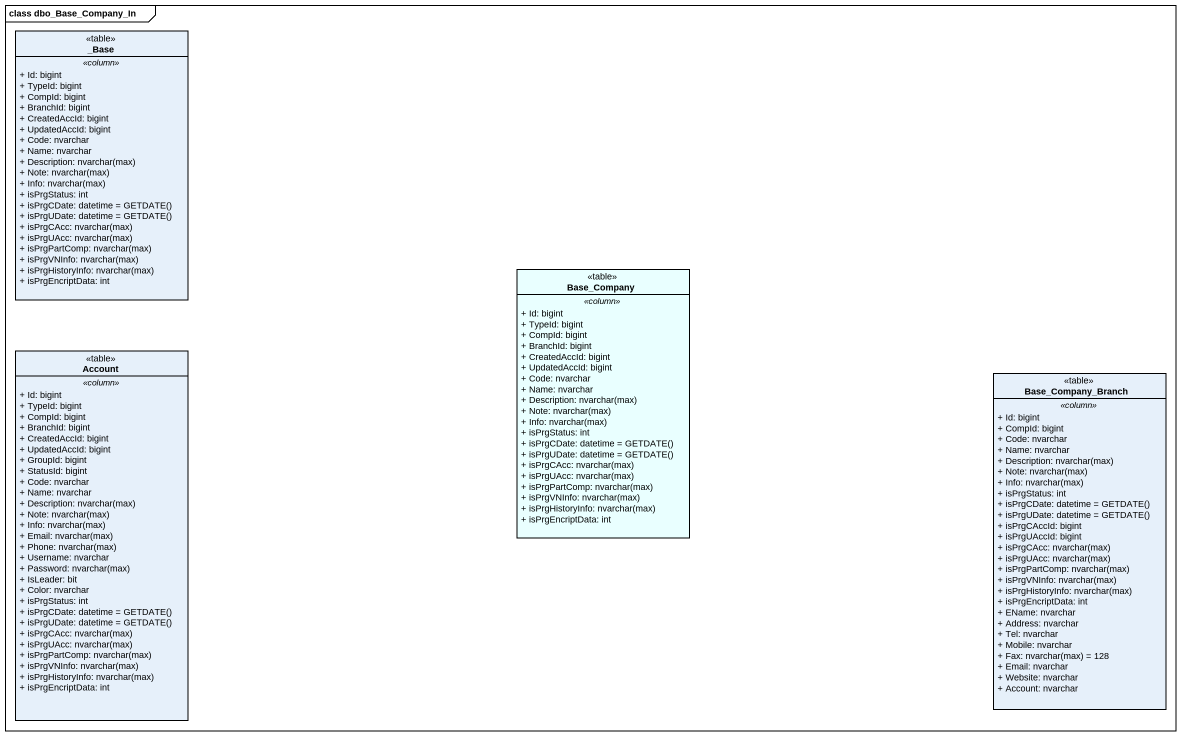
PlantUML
@startuml
mainframe class dbo_Base_Company_In
hide circle
hide empty members
skinparam classAttributeIconSize 0
class "_Base" as Base <<table>> {
  .. <<column>> ..
  + Id: bigint
  + TypeId: bigint
  + CompId: bigint
  + BranchId: bigint
  + CreatedAccId: bigint
  + UpdatedAccId: bigint
  + Code: nvarchar
  + Name: nvarchar
  {field} + Description: nvarchar(max)
  {field} + Note: nvarchar(max)
  {field} + Info: nvarchar(max)
  + isPrgStatus: int
  {field} + isPrgCDate: datetime = GETDATE()
  {field} + isPrgUDate: datetime = GETDATE()
  {field} + isPrgCAcc: nvarchar(max)
  {field} + isPrgUAcc: nvarchar(max)
  {field} + isPrgPartComp: nvarchar(max)
  {field} + isPrgVNInfo: nvarchar(max)
  {field} + isPrgHistoryInfo: nvarchar(max)
  + isPrgEncriptData: int
}
class Base_Company <<table>> #E9FFFF {
  .. <<column>> ..
  + Id: bigint
  + TypeId: bigint
  + CompId: bigint
  + BranchId: bigint
  + CreatedAccId: bigint
  + UpdatedAccId: bigint
  + Code: nvarchar
  + Name: nvarchar
  {field} + Description: nvarchar(max)
  {field} + Note: nvarchar(max)
  {field} + Info: nvarchar(max)
  + isPrgStatus: int
  {field} + isPrgCDate: datetime = GETDATE()
  {field} + isPrgUDate: datetime = GETDATE()
  {field} + isPrgCAcc: nvarchar(max)
  {field} + isPrgUAcc: nvarchar(max)
  {field} + isPrgPartComp: nvarchar(max)
  {field} + isPrgVNInfo: nvarchar(max)
  {field} + isPrgHistoryInfo: nvarchar(max)
  + isPrgEncriptData: int
}
class Account <<table>> {
  .. <<column>> ..
  + Id: bigint
  + TypeId: bigint
  + CompId: bigint
  + BranchId: bigint
  + CreatedAccId: bigint
  + UpdatedAccId: bigint
  + GroupId: bigint
  + StatusId: bigint
  + Code: nvarchar
  + Name: nvarchar
  {field} + Description: nvarchar(max)
  {field} + Note: nvarchar(max)
  {field} + Info: nvarchar(max)
  {field} + Email: nvarchar(max)
  {field} + Phone: nvarchar(max)
  + Username: nvarchar
  {field} + Password: nvarchar(max)
  + IsLeader: bit
  + Color: nvarchar
  + isPrgStatus: int
  {field} + isPrgCDate: datetime = GETDATE()
  {field} + isPrgUDate: datetime = GETDATE()
  {field} + isPrgCAcc: nvarchar(max)
  {field} + isPrgUAcc: nvarchar(max)
  {field} + isPrgPartComp: nvarchar(max)
  {field} + isPrgVNInfo: nvarchar(max)
  {field} + isPrgHistoryInfo: nvarchar(max)
  + isPrgEncriptData: int
}
class Base_Company_Branch <<table>> {
  .. <<column>> ..
  + Id: bigint
  + CompId: bigint
  + Code: nvarchar
  + Name: nvarchar
  {field} + Description: nvarchar(max)
  {field} + Note: nvarchar(max)
  {field} + Info: nvarchar(max)
  + isPrgStatus: int
  {field} + isPrgCDate: datetime = GETDATE()
  {field} + isPrgUDate: datetime = GETDATE()
  + isPrgCAccId: bigint
  + isPrgUAccId: bigint
  {field} + isPrgCAcc: nvarchar(max)
  {field} + isPrgUAcc: nvarchar(max)
  {field} + isPrgPartComp: nvarchar(max)
  {field} + isPrgVNInfo: nvarchar(max)
  {field} + isPrgHistoryInfo: nvarchar(max)
  + isPrgEncriptData: int
  + EName: nvarchar
  + Address: nvarchar
  + Tel: nvarchar
  + Mobile: nvarchar
  {field} + Fax: nvarchar(max) = 128
  + Email: nvarchar
  + Website: nvarchar
  + Account: nvarchar
}
@enduml
